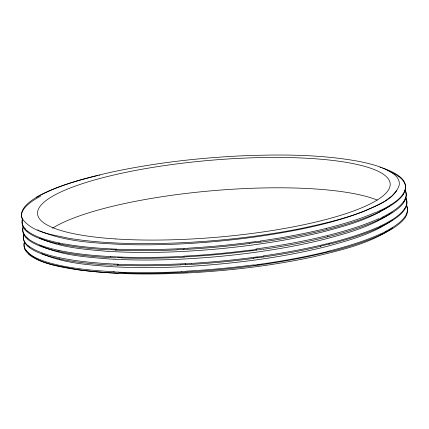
<?xml version="1.0" encoding="UTF-8"?>
<svg xmlns="http://www.w3.org/2000/svg" width="429" height="429" viewBox="0 0 429 429"><rect width="100%" height="100%" fill="white"/><g stroke="black" fill="none" stroke-linecap="round" stroke-linejoin="round"><path stroke-width="0.64" d="M405.764 207.448L404.783 209.245A192.589 43.211 -5 0 1 385.113 224.598M406.365 214.457L405.384 216.254M404.944 199.528L404.038 201.142M403.437 194.133L404.343 192.519A192.589 43.265 -4.9 0 0 400.67 178.089L398.841 176.598M384.405 201.421C358.606 216.002 329.188 222.426 300.482 228.614C260.43 236.535 219.728 241.018 178.952 242.868C142.063 244.299 104.874 244.122 68.35 238.218C52.531 234.475 32.502 232.936 22.249 218.656A192.578 42.01 -4.9 0 1 36.39 197.345C59.856 184.288 86.299 177.901 112.28 171.97C155.083 162.87 198.707 157.867 242.396 155.813C281.033 154.317 320.066 154.37 358.236 161.256C369.278 163.503 380.528 166.087 390.39 171.75C395.061 174.469 400.246 179.113 399.243 185.097C394.283 200.08 376.539 205.378 363.642 211.476C328.984 224.716 292.267 231.547 255.673 236.888C212.253 242.846 168.35 245.785 124.517 244.557C95.994 243.055 66.329 242.176 39.672 230.84M396.82 190.524L391.849 196.042L385.092 200.997M403.941 201.957L403.426 202.697M404.542 208.966L404.027 209.706M403.239 193.779L402.311 195.082A192.583 43.173 -5 0 1 379.086 211.095M391.237 212.8L392.122 212.092M390.229 205.48L391.135 204.772M392.235 220.115C372.989 234.052 349.447 240.186 326.86 246.418C291.881 255.223 256.102 260.58 220.222 264.017C184.202 267.331 147.935 268.699 111.797 266.682C88.186 264.87 63.771 263.256 41.79 253.695M392.637 227.949C369.605 243.854 341.516 249.957 314.752 256.526C274.41 265.337 233.285 270.308 192.079 272.71C153.453 274.71 114.5 274.898 76.131 269.412C58.655 265.562 36.46 264.511 24.855 249.024A192.578 42.01 -4.9 0 1 24.678 241.784M390.304 213.508C370.216 227.252 346.155 233.467 322.924 239.65C287.655 248.268 251.63 253.518 215.492 256.799C179.703 259.915 143.677 261.127 107.797 258.88C84.819 256.912 60.934 255.298 39.747 245.404M389.285 206.188C368.967 219.879 344.76 226.121 321.348 232.287C285.998 240.851 249.903 246.069 213.701 249.308C177.976 252.37 142.02 253.539 106.215 251.228C83.752 249.292 60.484 247.576 39.699 238.122M36.39 197.345L37.312 196.809M384.99 224.592L380.957 226.582M385.591 231.59L381.558 233.58M382.582 209.974L379.509 211.47M383.183 216.972L380.11 218.468M379.703 219.273L377.745 220.174M381.006 234.454L380.271 234.797M379.005 211.089L375.793 212.543M380.303 226.271L378.346 227.172M48.064 191.452L48.402 191.302M331.885 251.094L328.737 251.887M328.7 236.39L327.434 236.706M329.3 243.377L328.035 243.693M326.732 228.512L326.099 228.668M327.134 244.535L320.34 246.171M327.729 251.523L320.94 253.158M97.581 175.686L98.053 175.574M99.469 175.241L99.941 175.129M266.897 263.942L259.009 265.074M263.32 249.093L256.574 250.048M263.921 256.075L257.175 257.03M260.339 241.221L255.872 241.849M255.925 242.46L249.667 243.297M256.521 249.442L250.263 250.279M257.223 257.641L253.271 258.178M257.824 264.623L253.871 265.154M191.548 263.513L185.333 263.867M187.918 248.471L184.036 248.686M187.108 272.013L194.6 271.573A192.583 42.074 -5.3 0 0 258.993 265.063M184.738 256.891L190.948 256.537A192.583 42.069 -5.3 0 0 256.585 250.059M185.387 264.478L180.754 264.714M185.988 271.46L181.349 271.696M183.215 249.346L177.134 249.64M183.816 256.322L177.735 256.622A192.583 41.554 -5.3 0 1 116.205 256.891L110.457 256.622M125.327 272.962L119.246 272.753M121.959 257.716L117.085 257.534M122.56 264.693L117.68 264.516M119.198 249.442L116.382 249.335M117.734 265.127L113.138 264.924M118.334 272.109L113.739 271.906M115.599 249.909L109.856 249.64M64.023 244.069L59.422 243.173M58.837 243.645L57.459 243.35M59.438 250.633L58.06 250.338M37.704 229.821L38.664 230.335M29.311 247.372L28.062 246.359M29.912 254.37L28.663 253.357M27.445 231.746L26.759 231.177M28.041 238.744L27.359 238.175M28.711 253.952L27.563 252.874M27.794 245.576L26.426 244.23M27.193 238.578L25.826 237.232M26.432 230.335L24.941 228.839M400.852 177.729L401.855 178.716M22.249 218.656L21.611 216.629A192.583 40.825 -4.9 0 1 40.449 196.294M387.081 170.474A192.583 43.077 -4.7 0 1 388.363 170.994M389.602 171.525A192.583 43.077 -4.7 0 1 398.723 176.614M403.539 194.128A192.589 43.216 -5 0 1 382.829 209.985M380.437 211.508A192.583 43.056 -5.1 0 1 256.274 242.776M249.812 243.452A192.583 42.171 -5.3 0 1 183.092 249.522M176.941 249.876A192.583 41.752 -5.3 0 1 115.165 250.107M109.304 249.871A192.583 41.388 -5.2 0 1 58.29 243.779M56.918 243.479A192.583 41.045 -5.1 0 1 27.209 231.778M26.571 231.199A192.583 40.852 -5 0 1 22.828 219.235M404.928 190.24A192.589 43.232 -4.8 0 1 404.08 201.952M403.63 202.692A192.589 43.232 -5 0 1 380.18 219.294M378.088 220.19A192.583 43.018 -5.1 0 1 329.054 236.465M327.831 236.792A192.583 42.712 -5.2 0 1 263.519 249.244M184.556 257.159A192.583 41.897 -5.3 0 1 121.487 257.942M116.27 257.899A192.583 41.307 -5.2 0 1 26.909 238.615M25.649 237.253A192.583 40.841 -5 0 1 23.568 226.651M405.775 198.236A192.589 43.157 -4.7 0 1 405.877 207.443M381.333 226.598A192.583 43.034 -5.1 0 1 327.515 244.621M320.838 246.294A192.583 42.675 -5.2 0 1 257.448 257.84M253.507 258.408A192.583 42.315 -5.3 0 1 185.215 264.741M180.647 264.854A192.583 41.661 -5.3 0 1 117.476 265.245M112.527 265.186A192.583 41.447 -5.2 0 1 59.54 258.977M59.845 258.896A192.583 40.991 -5.1 0 1 29.177 247.388M27.965 246.369A192.583 40.83 -4.9 0 1 24.142 234.272M406.29 205.577A192.589 43.222 -4.8 0 1 405.41 217.133M405.33 217.315A192.589 43.238 -5 0 1 381.537 234.481M380.705 234.819A192.583 43.077 -5.1 0 1 332.336 251.185M328.603 251.861A192.583 42.498 -5.3 0 1 266.833 263.894M187.023 272.142A192.583 41.758 -5.3 0 1 125.107 273.069M118.329 273.171A192.583 41.377 -5.2 0 1 28.394 253.995M27.483 252.885A192.583 40.852 -5 0 1 24.818 249.024M48.198 191.291A192.583 41.179 -4.6 0 1 96.412 175.869M37.2 196.809A192.583 40.97 -4.7 0 1 47.93 191.447M25.268 228.802A192.583 41.372 -4.6 0 1 22.319 219.08M59.781 243.087A192.583 40.841 -5 0 1 26.582 230.314M116.774 249.158A192.583 41.066 -5.1 0 1 64.473 243.951M184.18 248.466A192.583 41.425 -5.2 0 1 119.621 249.238M255.604 241.607A192.583 41.763 -5.3 0 1 188.095 248.171M325.622 228.566A192.583 42.294 -5.3 0 1 260.092 241.023M375.273 212.516A192.583 42.648 -5.2 0 1 326.169 228.389M401.946 178.705A192.583 43.216 -4.9 0 1 403.142 193.785M380.046 167.197A192.583 43.179 -4.8 0 1 381.049 167.514M382.518 168.002A192.583 43.179 -4.8 0 1 400.976 177.713M27.681 238.133A192.583 40.83 -4.8 0 1 23.171 226.255M58.301 250.284A192.583 40.852 -5 0 1 28.158 238.728M110.607 256.558A192.583 41.098 -5.2 0 1 59.599 250.595M250.134 250.134A192.583 41.838 -5.3 0 1 183.928 256.156M379.231 218.431A192.583 42.219 -5.3 0 1 255.99 248.959M403.877 201.147A192.583 43.077 -5.1 0 1 382.754 216.956M405.174 189.902A192.583 43.216 -4.9 0 1 404.81 199.539M26.48 244.224A192.583 40.798 -4.9 0 1 23.863 234.1M118.345 264.221A192.583 40.841 -5 0 1 28.169 245.522M185.5 263.626A192.583 41.377 -5.2 0 1 123.032 264.468M257.041 256.912A192.583 41.956 -5.3 0 1 191.624 263.374M327.509 243.581A192.583 42.262 -5.3 0 1 263.642 255.861M377.987 227.15A192.583 42.761 -5.2 0 1 328.909 243.291M403.871 209.711A192.583 43.05 -5.1 0 1 379.912 226.249M405.673 197.243A192.583 43.211 -4.9 0 1 404.418 208.971M28.845 253.33A192.583 40.803 -4.9 0 1 24.598 241.286M30.132 254.338A192.583 40.835 -5 0 0 61.181 265.707A192.583 41.002 -5.1 0 0 114.168 271.718M181.328 271.729A192.583 41.618 -5.3 0 1 118.265 272.142M253.609 264.897A192.583 41.672 -5.3 0 1 186.202 271.139M320.801 253.121A192.583 42.412 -5.3 0 1 257.759 264.564M381.252 233.564A192.583 42.782 -5.2 0 1 327.391 251.448M405.223 216.264A192.583 43.082 -5.1 0 1 385.167 231.574M406.628 205.223A192.583 43.211 -5 0 1 406.097 214.473M52.595 228.169A176.963 38.605 -4.9 0 1 212.527 190.712A176.963 38.605 -4.9 0 1 377.241 200.086M115.814 238.953A176.963 38.605 -4.9 0 0 389.811 186.942A176.963 38.605 -4.9 0 0 135.913 170.361A176.963 38.605 -4.9 0 0 115.814 238.953"/></g></svg>
